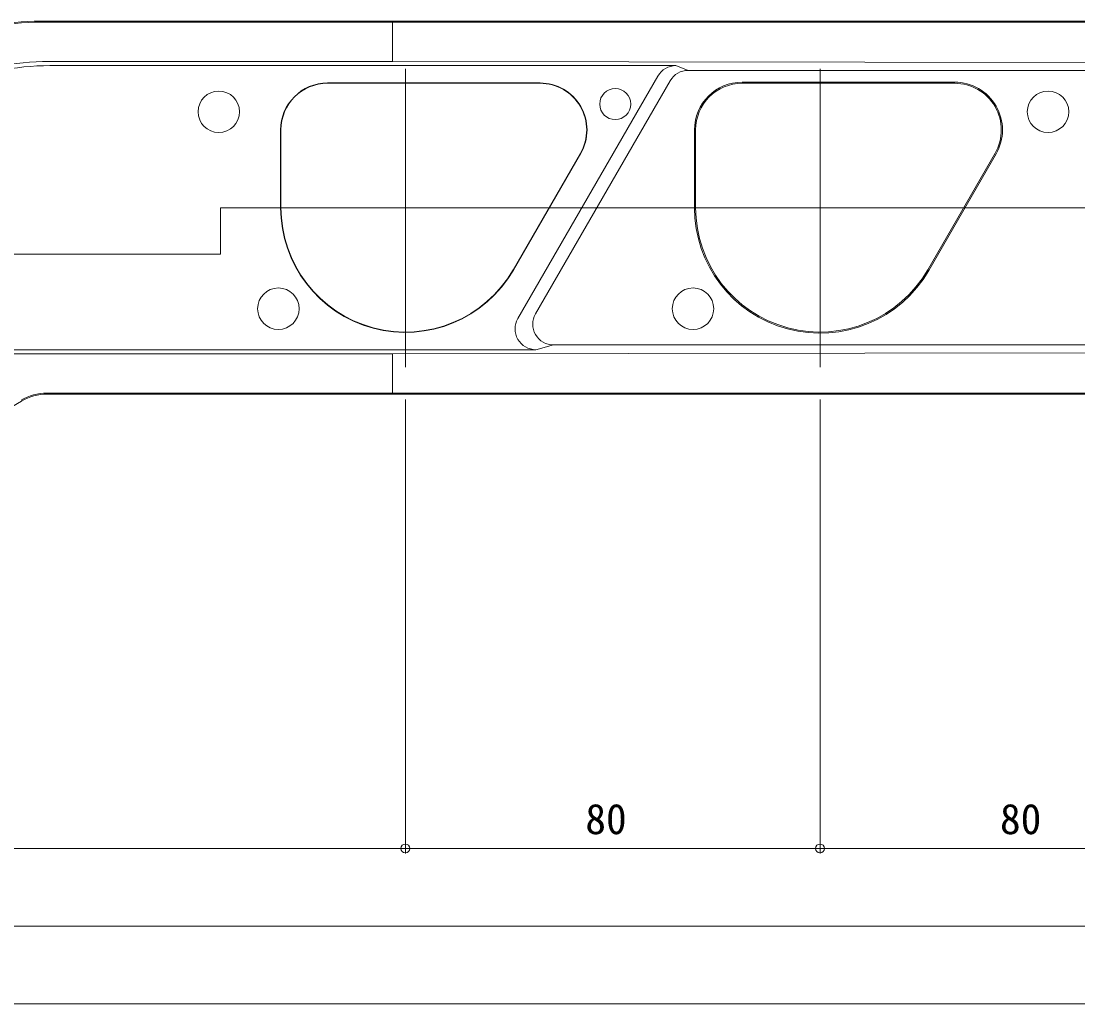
# Model space of a CAD drawing. Units: millimetres, scale not verified. Extents: x -1681 to -294, y -1188 to 1055.
# Drawn here: x -1469.2 to -1265.3, y -245.8 to -56.1 of the extents above; entities that cross this region are included whole.
import ezdxf
from ezdxf.enums import TextEntityAlignment as Align

# ---------------------------------------------------------------- set-up
doc = ezdxf.new("R2010")
doc.units = ezdxf.units.MM
doc.header["$LTSCALE"] = 4
for name, color, linetype, lineweight in [('0-4_YKK_12', 2, 'Continuous', 9), ('0-5_YKK_13', 4, 'Continuous', 9), ('0-6_YKK_D', 6, 'Continuous', 9)]:
    doc.layers.add(name, color=color, linetype=linetype, lineweight=lineweight)
doc.styles.add('ＭＳ ゴシック', font='')
doc.styles.get('ＭＳ ゴシック').set_extended_font_data('MS Gothic')

msp = doc.modelspace()

# ---------------------------------------------------------------- linework, layer by layer
at = {"layer": '0-4_YKK_12'}
for p, q in [((-1395.052, -122.91), (-1395.052, -65.31)), ((-1315.052, -122.91), (-1315.052, -65.31)), ((-1430.7, -92.11), (-1430.7, -101.11)), ((-845.152, -92.11), (-1430.7, -92.11)), ((-1579.486, -101.11), (-1430.7, -101.11))]:
    msp.add_line(p, q, dxfattribs=at)
at = {"layer": '0-5_YKK_13'}
for p, q in [((-1465.379, -56.11), (-871.048, -56.11)), ((-1465.336, -56.319), (-1397.552, -56.319)), ((-871.272, -56.239), (-1397.552, -56.319)), ((-1397.552, -63.881), (-1397.552, -56.319)), ((-1463.798, -63.881), (-1397.552, -63.881)), ((-1342.853, -64.7), (-1463.631, -64.7)), ((-877.127, -64.707), (-1397.552, -63.881)), ((-1340.492, -65.61), (-1342.853, -64.7)), ((-1346.318, -66.7), (-1373.349, -113.52)), ((-877.127, -65.61), (-1340.492, -65.61)), ((-1410.052, -68.04), (-1369.071, -68.04)), ((-1369.071, -68.11), (-1410.052, -68.11)), ((-1343.956, -67.61), (-1369.937, -112.61)), ((-1330.052, -67.889), (-1289.071, -67.889)), ((-1289.071, -68.11), (-1330.052, -68.11)), ((-1419.122, -92.11), (-1419.122, -77.11)), ((-1419.052, -77.11), (-1419.052, -92.11)), ((-1339.272, -92.11), (-1339.272, -77.11)), ((-1339.052, -77.11), (-1339.052, -92.11)), ((-1374.267, -104.11), (-1361.277, -81.61)), ((-1361.216, -81.645), (-1374.207, -104.145)), ((-1294.267, -104.11), (-1281.277, -81.61)), ((-1281.086, -81.72), (-1294.076, -104.22)), ((-1339.052, -92.11), (-1339.272, -92.11)), ((-1294.267, -104.11), (-1294.076, -104.22)), ((-1494.11, -119.52), (-1369.885, -119.52)), ((-1397.552, -120.339), (-905.994, -119.558)), ((-1369.885, -119.52), (-1366.473, -118.61)), ((-1366.473, -118.61), (-905.994, -118.61)), ((-1397.552, -120.339), (-1495.81, -120.339)), ((-1397.552, -127.9), (-1397.552, -120.339)), ((-1397.552, -127.9), (-1464.183, -127.9)), ((-905.705, -128.11), (-1464.127, -128.11)), ((-1397.552, -127.9), (-905.783, -127.975)), ((-1469.127, -129.45), (-1484.231, -138.17))]:
    msp.add_line(p, q, dxfattribs=at)
for centre, radius in [((-1354.552, -72.11), 3), ((-1431.052, -73.61), 4), ((-1271.052, -73.61), 4), ((-1419.552, -111.61), 4), ((-1339.552, -111.61), 4)]:
    msp.add_circle(centre, radius, dxfattribs=at)
for centre, radius, start, end in [((-1465.379, -106.11), 50, 90, 113), ((-1465.336, -106.319), 50, 90, 113), ((-1463.798, -113.881), 50, 90, 113), ((-1463.631, -114.7), 50, 90, 113), ((-1342.853, -68.7), 4, 90, 150), ((-1340.492, -69.61), 4, 90, 150), ((-1410.052, -77.11), 9.07, 90, 180), ((-1410.052, -77.11), 9, 90, 180), ((-1369.071, -77.11), 9.07, 330, 90), ((-1369.071, -77.11), 9, 330, 90), ((-1330.052, -77.11), 9.22, 90, 180), ((-1330.052, -77.11), 9, 90, 180), ((-1289.071, -77.11), 9.22, 330, 90), ((-1289.071, -77.11), 9, 330, 90), ((-1395.052, -92.11), 24.07, 180, 330), ((-1395.052, -92.11), 24, 180, 330), ((-1315.052, -92.11), 24.22, 180, 330), ((-1315.052, -92.11), 24, 180, 330), ((-1369.885, -115.52), 4, 150, 270), ((-1366.473, -114.61), 4, 150, 270), ((-1464.183, -137.9), 10, 90, 119.99998), ((-1464.127, -138.11), 10, 90, 119.99998)]:
    msp.add_arc(centre, radius, start, end, dxfattribs=at)
at = {"layer": '0-6_YKK_D'}
for p, q in [((-1395.052, -129.11), (-1395.052, -216.768)), ((-1395.052, -129.11), (-1395.052, -216.768)), ((-1315.052, -129.11), (-1315.052, -216.768)), ((-1315.052, -129.11), (-1315.052, -216.768)), ((-1395.052, -215.768), (-1562.052, -215.768)), ((-1315.052, -215.768), (-1395.052, -215.768)), ((-1235.052, -215.768), (-1315.052, -215.768)), ((-1562.052, -230.768), (-855.052, -230.768)), ((-1564.852, -245.768), (-855.052, -245.768))]:
    msp.add_line(p, q, dxfattribs=at)
for centre in [(-1395.052, -215.768), (-1395.052, -215.768), (-1315.052, -215.768), (-1315.052, -215.768)]:
    msp.add_circle(centre, 0.85, dxfattribs=at)

# ---------------------------------------------------------------- texts
at = {"layer": '0-6_YKK_D', "color": 4, "style": 'ＭＳ ゴシック'}
for p in [(-1360.332, -214.768), (-1280.332, -214.768)]:
    msp.add_text('80', height=5.865, dxfattribs=at).set_placement(p, align=Align.BOTTOM_LEFT)

doc.saveas('drawing.dxf')
